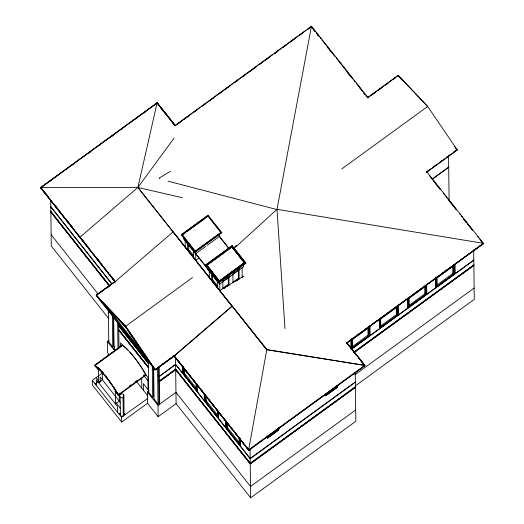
<?xml version="1.0" encoding="UTF-8"?>
<svg xmlns="http://www.w3.org/2000/svg" width="524" height="524" viewBox="0 0 524 524"><rect width="100%" height="100%" fill="white"/><g stroke="black" fill="none" stroke-linecap="round" stroke-linejoin="round"><path stroke-width="0.79" d="M174.132 355.632L155.307 369.669L125.727 326.151M193.893 380.522L248.631 449.887L266.768 349.79L232.132 306.042L174.158 355.829M368.254 97.909L311.472 26.2L277.006 209.338L284.984 328.607M79.943 237.228L137.884 187.454L157.135 102.789L175.494 125.826M113.937 282.842L115.234 281.899L40.617 187.566L137.884 187.454L174.099 138.094M235.315 247.407L277 209.338L483.41 243.333L346.816 342.722L365.005 365.693L248.684 450.332L173.968 355.973M174.112 356.156L232.053 306.383L137.884 187.454L182.437 197.738M40.617 187.566L157.135 102.789L175.108 125.426M112.365 283.622L114.939 281.748L40.59 187.703L157.023 102.986L165.538 113.734M40.597 187.861L63.902 170.903M65.225 169.94L79.091 159.853M80.414 158.89L87.017 154.082M88.34 153.126L94.281 148.796M95.604 147.833L102.206 143.032M103.529 142.07L127.306 124.771M128.629 123.808L142.495 113.715M143.818 112.752L150.421 107.951M151.744 106.988L157.023 102.986M41.632 187.481L42.955 186.518M49.544 181.723L50.867 180.76M72.62 164.929L73.943 163.973M88.445 153.414L90.423 151.98M111.527 136.626L113.505 135.185M135.919 118.869L137.242 117.913M143.831 113.112L145.155 112.156M157.023 103.516L157.023 103.143M41.219 187.939L40.787 187.723M311.472 26.2L175.075 125.446L157.135 102.789M176.372 124.791L192.249 113.236M193.572 112.274L200.188 107.459M201.511 106.496L207.471 102.16M208.794 101.198L217.394 94.942M218.718 93.979L232.61 83.866M233.933 82.903L240.549 78.089M241.872 77.133L257.749 65.579M259.072 64.616L272.965 54.503M274.288 53.54L280.903 48.725M282.226 47.763L288.842 42.948M290.165 41.985L298.104 36.208M299.427 35.246L306.049 30.431M307.372 29.468L311.341 26.58L313.876 29.783M176.378 124.948L181.009 121.575M184.317 119.171L188.948 115.797M193.579 112.431L196.886 110.02M201.517 106.654L205.487 103.765M208.794 101.355L213.425 97.988M218.718 94.137L221.364 92.211M224.672 89.8L229.964 85.949M233.933 83.061L237.903 80.172M241.872 77.283L245.841 74.401M249.149 71.991L255.764 67.177M259.072 64.773L262.38 62.363M265.026 60.437L270.319 56.585M274.294 53.697L278.264 50.808M282.233 47.92L286.864 44.553M290.172 42.143L294.802 38.776M299.433 35.403L302.741 32.999M307.372 29.626L311.341 26.58M274.353 53.9L275.676 52.937M155.307 369.551L155.314 370.141L96.311 295.621L96.298 295.071L115.463 281.126M367.193 97.955L398.247 75.364L427.669 106.444L457.249 149.923L426.195 172.442M40.59 187.703L114.939 281.591L96.305 295.15L155.307 369.826L174.269 356.025M367.658 97.706L398.247 75.364M96.305 295.307L99.521 292.975M100.805 292.038L105.298 288.763M106.588 287.827L111.081 284.558M97.706 294.495L96.409 295.444L96.495 295.863M100.955 292.137L104.197 289.772M106.798 287.886L110.688 285.049M113.937 282.685L115.234 281.742M371.745 95.099L375.001 92.728M377.608 90.829L382.16 87.515M385.415 85.143L388.67 82.772M393.229 79.458L395.83 77.559M106.798 288.043L108.743 286.621M181.278 234.772L208.054 215.285L221.855 232.722L195.072 252.214L181.278 234.791L208.054 215.285M183.21 236.514L182.208 234.785L208.113 215.934L221.082 232.623L195.177 251.474L182.214 235.086L185.45 232.728M186.747 231.798L191.28 228.484M192.577 227.56L204.877 218.593M206.174 217.663L208.113 215.934M192.419 248.035L192.439 249.463L186.616 242.114L187.494 241.479M188.417 244.544L188.47 249.129L187.592 249.771L187.52 243.653M108.73 312.52L108.291 312.841L108.71 310.706M220.44 233.252L195.177 251.631L195.17 251.16L221.082 232.309M183.78 237.752L183.8 239.173L195.439 253.871L205.88 246.273M207.19 245.324L219.589 236.298L219.563 234.163M113.859 319.81L112.974 318.69L113.361 316.535M112.974 318.69L113.38 318.396L113.721 346.174L114.605 347.288M148.384 363.525L118.234 325.45L118.699 324.86L118.679 323.249M118.234 325.45L118.699 325.109M205.356 265.203L232.086 245.717L245.88 263.172L219.15 282.626L205.356 265.17L232.086 245.717M206.129 265.458L231.981 246.457M206.895 265.085L231.87 246.909L244.341 262.655L219.366 281.119L206.895 265.085L219.366 281.119M206.895 265.373L212.154 261.548M213.471 260.592L220.041 255.804M221.357 254.847L225.962 251.5M227.272 250.544L231.87 246.909M122.125 328.155L121.686 328.476L121.666 326.845M192.459 277.596L125.727 326.236L96.298 295.071M233.422 247.872L236.724 245.383M341.779 168.944L427.669 106.444M109.084 354.722L107.564 352.803L107.427 341.491L109.071 340.299M108.088 342.329L108.75 341.851L108.37 310.745M216.504 278.447L216.517 279.875L210.7 272.526L211.572 271.891M112.077 347.366L113.721 346.174M113.407 349.043L114.062 348.565L113.675 316.64M94.634 365.326L122.38 345.133L94.634 365.346L98.145 369.774L99.154 369.02A20.495 3.485 54 0 1 100.346 370.062M212.502 275.722L212.554 279.541L211.676 280.183L211.598 274.065M97.968 367.756A22.938 3.897 54 0 0 95.486 365.857L95.217 366.06A22.938 3.897 54 0 1 117.73 394.493L118.005 394.29M95.879 366.898L96.154 366.695A22.571 3.838 54 0 1 102.737 372.937M219.359 280.831L244.341 262.655M221.338 279.868L227.914 275.087M229.224 274.131L243.686 263.605M221.338 280.026L225.942 276.679M229.23 274.288L233.173 271.419M235.145 269.984L241.06 265.675M221.2 280.628L219.261 282.043L245.114 263.074L231.981 246.49M223.787 278.748L227.016 276.397M230.246 274.045L232.833 272.166M236.71 269.343L238.649 267.934M242.527 265.111L244.466 263.696M229.656 274.831L229.669 276.259L222.805 281.362L222.897 288.659M239.704 267.515L239.717 268.95L232.885 274.026L232.99 282.665M207.687 267.24L207.714 269.375L219.517 284.283L243.621 266.742L243.594 264.607M143.458 390.321L143.38 383.627L149.026 390.76L147.382 391.952L147.526 403.264L121.692 422.062L92.368 385.029L92.316 380.411L103.248 372.459M222.242 288.626L228.379 284.165L228.294 277.674M224.134 288.573L225.359 287.683M226.584 286.792L229.04 285.004L228.942 276.895M232.951 282.167L238.472 278.152L238.374 270.292M236.069 281.224L239.134 278.991L239.023 269.565M95.139 383.981L98.944 381.21M144.139 355.96L143.7 356.274L143.681 354.643M146.098 375.105L118.352 395.299L115.051 391.107L115.49 390.786L116.996 392.718M115.051 391.127L115.49 390.806M117.062 393.668L117.5 393.354M118.391 394.028L119.708 393.066M129.12 386.201L131.085 384.773M134.904 382.009L136.888 380.568M143.511 375.728L144.821 374.778M153.787 370.298L152.903 369.178L153.316 366.996M152.903 369.178L153.342 368.857L153.683 396.635L152.039 397.827M118.064 394.932L145.803 374.719A23.39 3.976 54 0 0 122.629 345.447L94.883 365.66A23.39 3.976 54 0 1 118.064 394.913M427.086 171.407L430.335 169.042M432.935 167.149L436.191 164.778M440.094 161.942L442.04 160.521M446.592 157.207L449.847 154.835M453.096 152.471L457 149.628L454.472 146.438M175.127 355.128L155.058 369.82L156.375 368.673M426.877 172.036L457.007 150.1L457 149.628M355.351 382.179L250.177 458.71L175.619 364.553L158.883 376.73L158.222 375.891L158.654 375.328L158.556 367.259M158.222 375.891L158.654 375.57M158.883 376.73L175.612 364.304L250.171 458.467L355.344 381.937M432.326 178.959L448.701 167.045M432.326 179.208L448.701 167.294M148.05 392.797L148.705 392.319L148.318 360.388M92.316 380.411L119.145 414.301L120.238 413.187M121.692 422.062L121.633 417.13L124.922 414.739L124.09 413.691M147.467 398.653L124.922 414.739M196.068 383.444L196.146 389.771L183.786 374.162L184.658 373.52L184.605 368.981M153.368 399.511L154.023 399.033L153.63 367.101M157.351 404.541L158.995 403.349L158.667 376.337M175.527 357.263L176.097 403.644L158.156 416.698L158.019 405.386L175.959 392.332L250.518 486.488L355.691 409.958M217.598 410.633L217.676 416.96L205.316 401.351L206.194 400.716L206.135 396.177M239.121 437.036L239.206 444.156L226.846 428.547L227.724 427.905L227.665 423.366M348.414 341.668L354.342 337.351M355.665 336.395L360.276 333.035M363.571 330.637L370.16 325.843M371.477 324.887L377.404 320.57M379.383 319.129L385.317 314.819M386.633 313.856L393.223 309.062M394.539 308.105L401.129 303.311M402.445 302.348L408.379 298.038M410.351 296.597L416.285 292.281M417.602 291.324L424.191 286.53M425.508 285.567L431.442 281.257M432.759 280.294L439.348 275.5M440.664 274.543L447.254 269.749M449.232 268.308L454.505 264.476M455.821 263.513L462.41 258.718M463.727 257.762L470.316 252.968M472.294 251.527L477.561 247.695M478.884 246.732L482.958 244.014M346.443 343.259L483.298 243.699L479.748 239.206M346.561 343.259L483.298 243.699M380.359 319.254L396.661 307.392L396.327 306.972L396.419 314.538L397.087 315.376L380.784 327.238L380.673 318.54M408.753 298.588L425.056 286.726L424.722 286.307L424.82 293.872L425.481 294.711L409.179 306.573L409.061 297.082M436.721 278.244L453.024 266.382L452.69 265.956L452.782 273.521L453.45 274.36L437.147 286.222L437.029 276.731M351.945 338.425L351.958 339.919L368.261 328.057L367.933 327.638L368.025 335.196L351.722 347.058L352.383 347.903L368.686 336.041L368.582 327.336M380.771 325.921L396.419 314.538M409.165 305.263L424.82 293.872M436.485 285.384L452.782 273.521M351.073 349.331L473.801 260.028M351.244 349.456L473.807 260.271M353.936 352.128L473.86 264.869M353.936 352.325L473.86 265.065M353.942 352.521L473.866 265.262M354.604 352.239L473.866 265.458M248.631 449.887L364.763 365.385L346.39 342.336M347.039 343.004L365.005 365.536L248.684 450.332M278.192 430.073L277.864 429.654L267.476 437.213L267.81 437.632L278.192 430.073L278.172 428.527M336.742 387.472L336.415 387.053L326.026 394.611L326.36 395.031L336.742 387.472L336.722 385.919M354.879 374.83L474.141 288.049M355.017 386.142L474.279 299.361L473.676 249.85M355.403 386.778L250.23 463.308L175.671 369.145L159.375 381.007L158.713 380.169M355.41 386.974L250.236 463.504L175.678 369.341L159.381 381.203L158.713 380.359M355.41 387.171L250.236 463.701L175.678 369.538L159.381 381.4L158.72 380.555M355.416 387.367L250.236 463.897L175.684 369.734L159.388 381.596L158.72 380.751M176.097 403.644L250.655 497.8L355.829 421.27L355.233 372.544M159.663 366.289L164.267 362.949M165.584 361.992L172.16 357.217M155.058 369.63L156.473 368.811M157.776 367.861L174.125 355.999M195.622 260.238L199.041 258.175M170.418 171.309L159.257 178.003L159.925 178.841M219.785 290.519L243.981 276.004M168.053 181.166L277.255 209.652M123.448 394.624L123.068 394.258A2.063 1.978 -0.7 0 0 119.793 395.384A2.063 1.978 -0.7 0 0 122.243 397.755A2.063 1.978 -0.7 0 0 123.448 394.624L123.54 401.882M398.247 75.443L427.669 106.523M98.938 298.477L125.74 326.793L154.357 368.791M99.711 299.459L125.74 326.956L154.298 368.863M101.571 301.804L125.747 327.343L150.185 363.204M310.843 26.659L311.295 27.156M137.884 187.454L266.768 349.79L364.763 365.385L266.84 349.56L173.077 231.903L115.129 281.67L109.542 274.556M398.436 75.666L401.967 80.126M455.494 148.187L457.007 150.1M426.235 171.132L483.41 243.333M317.937 34.911L318.946 36.195M319.961 37.473L320.976 38.756M321.991 40.04L329.603 49.649M336.198 57.981L345.84 70.15M349.894 75.279L350.91 76.563M351.925 77.84L352.94 79.124M353.955 80.408L354.971 81.685M355.986 82.969L361.567 90.017M429.484 175.73L440.147 189.197M443.697 193.684L444.712 194.967M445.728 196.251L446.743 197.528M447.758 198.812L455.88 209.069M459.437 213.563L460.452 214.847M461.467 216.124L462.482 217.408M463.498 218.691L472.131 229.591M477.718 236.645L478.733 237.929M311.97 27.536L312.992 28.82M314.007 30.104L315.022 31.388M316.038 32.671L318.068 35.239M327.723 47.429L328.738 48.712M329.753 49.996L334.836 56.409M346.01 70.524L351.597 77.585M359.726 87.849L360.748 89.132M361.763 90.416L362.778 91.7M363.794 92.984L364.809 94.268M365.824 95.551L367.35 97.471M431.54 178.481L432.555 179.765M433.571 181.049L434.586 182.332M435.601 183.61L440.167 189.38M449.304 200.915L456.404 209.888M465.541 221.423L466.556 222.707M467.572 223.984L472.641 230.396M481.274 241.289L483.298 243.857M313.922 30.163L314.937 31.447M327.638 47.488L328.659 48.771M329.675 50.055L330.69 51.339M347.451 72.508L348.977 74.434M363.708 93.043L364.73 94.327M433.44 181.101L434.455 182.385M449.14 200.928L450.149 202.205M463.321 218.836L464.329 220.113M465.345 221.397L466.353 222.674M317.577 34.931L318.585 36.208M368.025 335.196L368.686 336.041M166.54 114.998L175.049 125.753M160.187 107.132L166.625 115.267M170.595 120.278L171.584 121.529M172.573 122.78L174.558 125.282M162.014 109.817L163.01 111.081M348.689 345.676L349.803 346.927M350.68 348.185L355.265 353.824M358.632 358.233L359.733 359.471M360.623 360.748L364.704 365.745M232.086 245.749L245.88 263.172M208.12 216.235L221.082 232.623M231.877 247.197L237.359 254.127M238.361 255.385L244.341 262.943M219.209 236.075L229.276 248.789M219.215 236.272L228.778 248.35M239.055 268.111L239.717 268.95M238.472 278.152L239.134 278.991M229.008 275.421L229.669 276.259M228.379 284.165L229.04 285.004M207.399 266.185L208.395 267.45M209.39 268.707L210.393 269.965M211.388 271.229L212.384 272.487M213.379 273.744L214.879 275.637M215.875 276.895L218.37 280.045M209.397 268.864L210.393 270.122M211.388 271.386L212.384 272.644M213.386 273.901L214.382 275.166M215.377 276.423L216.373 277.681M217.375 278.938L218.37 280.202M182.208 234.785L195.17 251.16M206.129 265.301L219.255 281.886M184.206 237.778L185.208 239.036M186.203 240.293L187.199 241.557M188.195 242.815L191.188 246.594M192.19 247.852L193.186 249.11M194.181 250.374L195.177 251.631M211.179 271.838L213.196 274.386M214.211 275.663L215.22 276.941M216.229 278.218L217.237 279.488M195.504 253.321L207.583 268.583M195.504 253.518L208.591 270.05M188.47 249.129L193.808 255.869M212.554 279.541L217.886 286.281M186.93 248.926L194.083 257.959M211.008 279.338L218.161 288.37M41.344 188.096L42.863 190.009M43.872 191.286L44.881 192.557M45.889 193.834L46.898 195.111M53.972 204.032L59.015 210.412M67.603 221.252L70.629 225.078M71.637 226.355L72.653 227.626M81.737 239.108L84.77 242.933M85.779 244.204L86.788 245.481M87.796 246.758L88.805 248.029M95.368 256.321L100.418 262.694M109.509 274.176L110.518 275.447M111.527 276.724L112.536 278.002M113.544 279.272L114.553 280.55M174.237 355.92L177.276 359.759M178.291 361.043L179.306 362.32M180.322 363.604L181.337 364.887M182.345 366.165L195.531 382.815M198.065 386.018L209.22 400.107M210.235 401.384L211.251 402.668M212.266 403.945L225.444 420.595M228.49 424.44L239.141 437.887M240.149 439.164L241.164 440.448M242.18 441.725L243.195 443.009M244.715 444.928L248.874 450.181M41.35 188.254L46.905 195.269M47.913 196.539L48.922 197.817M53.972 204.19L60.535 212.482M61.544 213.759L62.553 215.03M67.603 221.41L74.67 230.337M75.679 231.608L76.694 232.885M81.737 239.265L88.811 248.186M95.375 256.478L100.418 262.852M101.433 264.129L102.442 265.406M103.451 266.677L104.459 267.954M109.509 274.334L114.56 280.707M173.909 355.514L248.848 450.208M41.481 188.601L42.496 189.885M44.023 191.81L56.716 207.845M57.738 209.128L58.754 210.412M59.769 211.696L72.463 227.73M73.478 229.014L74.5 230.298M75.515 231.582L76.53 232.859M77.545 234.143L90.239 250.184M91.261 251.461L92.276 252.745M93.796 254.671L106.496 270.705M107.512 271.989L108.527 273.273M184.658 373.52L196.028 387.884M206.194 400.716L217.565 415.074M227.724 427.905L239.095 442.269M50.808 206.685L111.894 283.838M50.808 206.934L111.9 284.087M50.867 211.526L109.935 286.124M50.867 211.722L109.431 285.691M50.867 211.919L109.437 285.881M50.874 212.115L109.437 286.078M51.149 234.706L98.099 294.003M104.283 303.868L146.34 356.962M120.356 326.793L147.689 361.311M118.699 324.86L148.344 362.307M158.654 375.328L159.316 376.166L159.204 366.767M119.203 325.745L120.206 327.015M121.214 328.279L122.216 329.55M123.219 330.821L128.249 337.168M131.262 340.973L132.264 342.244M133.273 343.515L134.275 344.785M135.284 346.05L136.286 347.32M137.295 348.591L138.297 349.862M139.305 351.126L143.825 356.837M145.331 358.744L148.351 362.556M112.968 318.448L113.852 319.568M118.228 325.201L148.384 363.283M152.897 368.929L153.787 370.049M158.215 375.643L158.883 376.481M118.758 329.701L148.403 367.147M118.758 329.897L148.403 367.344M118.758 330.094L148.41 367.54M118.765 330.29L148.41 367.737M108.841 318.71L51.287 246.018L50.73 200.253M122.603 344.975L122.852 345.29M144.041 375.826L147.925 380.732M158.995 403.349L159.663 404.187L159.322 376.409M108.75 341.851L112.739 346.888L112.346 314.963M114.062 348.565L115.562 350.458M148.705 392.319L152.694 397.349L152.314 366.243M154.023 399.033L158.012 404.063L157.56 367.226M107.427 341.491L114.9 350.936M147.382 391.952L158.019 405.386M136.731 381.819L147.696 395.672M147.526 403.264L158.156 416.698M97.798 367.304L99.154 369.02M95.486 365.857L96.154 366.695M120.297 402.471L100.123 376.985L100.182 382.055M96.121 377.64L99.776 382.258M115.824 402.53L120.369 408.262M119.145 413.986L121.633 417.13M177.675 359.968L190.854 376.671M191.869 377.955L192.878 379.238M455.087 263.978L455.199 273.561M454.432 264.469L454.55 273.96L436.053 287.414L435.942 277.93M453.771 264.509L453.889 274.203L436.708 286.7L436.603 277.818M453.345 265.661L453.45 274.36M448.564 156.087L449.107 200.679M444.856 270.816L444.876 272.31M435.719 278.074L435.837 287.65M426.687 284.643L426.805 294.226M426.464 284.82L426.582 294.311L408.091 307.765L407.973 298.28M425.816 285.672L425.92 294.553L408.746 307.051L408.635 298.169M425.364 285.22L425.481 294.711M407.751 298.418L407.869 308.001M398.286 305.309L398.404 314.891M398.07 305.485L398.188 314.97L379.69 328.43L379.572 318.939M397.415 306.33L397.526 315.212L380.345 327.716L380.228 318.022M396.969 305.885L397.087 315.376M379.356 319.083L379.474 328.666M369.892 325.974L370.01 335.55M369.669 326.144L369.787 335.635L351.296 349.089L351.178 339.604M369.02 326.996L369.132 335.877L351.945 348.375L351.84 339.493M352.272 338.412L352.383 347.903M350.962 339.749L351.067 348.532M337.41 385.703L337.43 387.223L325.679 395.771L325.659 394.258M337.089 385.874L337.109 387.341L326 395.424L325.98 393.956M326.341 393.478L326.36 395.031M278.853 427.551L278.879 429.824L267.129 438.372L267.102 436.099M278.532 427.748L278.558 429.942L267.45 438.025L267.43 436.564M267.79 436.079L267.81 437.632M250.059 449.075L250.655 497.8M248.769 450.051L174.106 356.143M242.088 267.351L242.212 277.766M240.123 438.699L240.208 445.885M239.959 438.483L240.044 445.596M239.461 438.274L239.54 444.732L226.519 428.278L226.44 421.82M233.566 271.982L233.586 273.417M226.768 422.22L226.846 428.547M225.936 420.772L226.021 427.885M225.779 421.368L225.857 427.754M223.434 279.351L223.453 280.785M219.739 283.576L219.825 290.493M219.484 281.434L219.517 284.283M217.421 281.421L217.499 287.532M218.593 411.504L218.678 418.689M218.423 411.288L218.508 418.401M217.932 411.078L218.01 417.536L204.982 401.089L204.904 394.631M210.681 271.091L210.7 272.526M209.266 270.351L209.371 278.788M205.238 395.024L205.316 401.351M204.399 393.583L204.491 400.696M204.249 394.179L204.321 400.565M195.655 253.066L195.747 260.67M195.4 251.022L195.439 253.871M197.057 384.315L197.148 391.5M196.893 384.099L196.978 391.212M196.402 383.889L196.48 390.347L183.452 373.894L183.374 367.435M193.343 251.009L193.415 257.12M186.596 240.686L186.616 242.114M185.182 239.966L185.28 247.99M183.708 367.835L183.786 374.162M182.869 366.387L182.955 373.501M182.706 366.184L182.791 373.37M148.03 389.502L147.879 377.346L145.476 374.3A22.938 3.897 54 0 0 142.384 368.962M146.34 358.003L146.36 359.634M141.683 378.459L141.801 388.225M141.022 351.29L141.041 352.921M126.978 333.559L126.998 335.19M124.326 330.199L124.345 331.83M123.854 395.574L124.077 414.111M123.048 397.395L123.278 415.938M120.592 346.22L120.553 342.827L122.963 345.873A22.938 3.897 54 0 1 127.869 350.091M120.16 397.022L120.389 415.558M118.706 325.876L118.981 348.041M119.21 394.677L119.289 401.194L115.483 403.965L115.326 390.93M117.671 322.496L117.992 348.689M117.566 412.303L117.5 406.513L96.311 379.756L96.383 385.553M102.285 371.699L102.383 379.848L98.578 382.618L98.42 369.577M123.939 413.613A2.063 1.978 -0.7 0 1 122.02 416.338A2.063 1.978 -0.7 0 1 120.134 413.6M103.221 373.488A22.571 3.838 54 0 1 110.702 383.005M111.088 383.548A22.571 3.838 54 0 1 117.009 392.856M98.538 368.274A22.938 3.897 54 0 1 102.409 372.23M104.531 374.673A22.938 3.897 54 0 1 107.59 378.466M108.894 380.182A22.938 3.897 54 0 1 109.752 381.341M111.023 383.11A22.938 3.897 54 0 1 111.848 384.289M114.186 387.806A22.938 3.897 54 0 1 114.913 388.952M115.352 389.653A22.938 3.897 54 0 1 116.583 391.716M116.957 392.378A22.938 3.897 54 0 1 117.671 393.668M101.649 371.326A20.495 3.485 54 0 1 103.051 372.787M129.88 352.239A22.938 3.897 54 0 1 134.183 357.355M134.622 357.912A22.938 3.897 54 0 1 142.03 368.392"/></g></svg>
